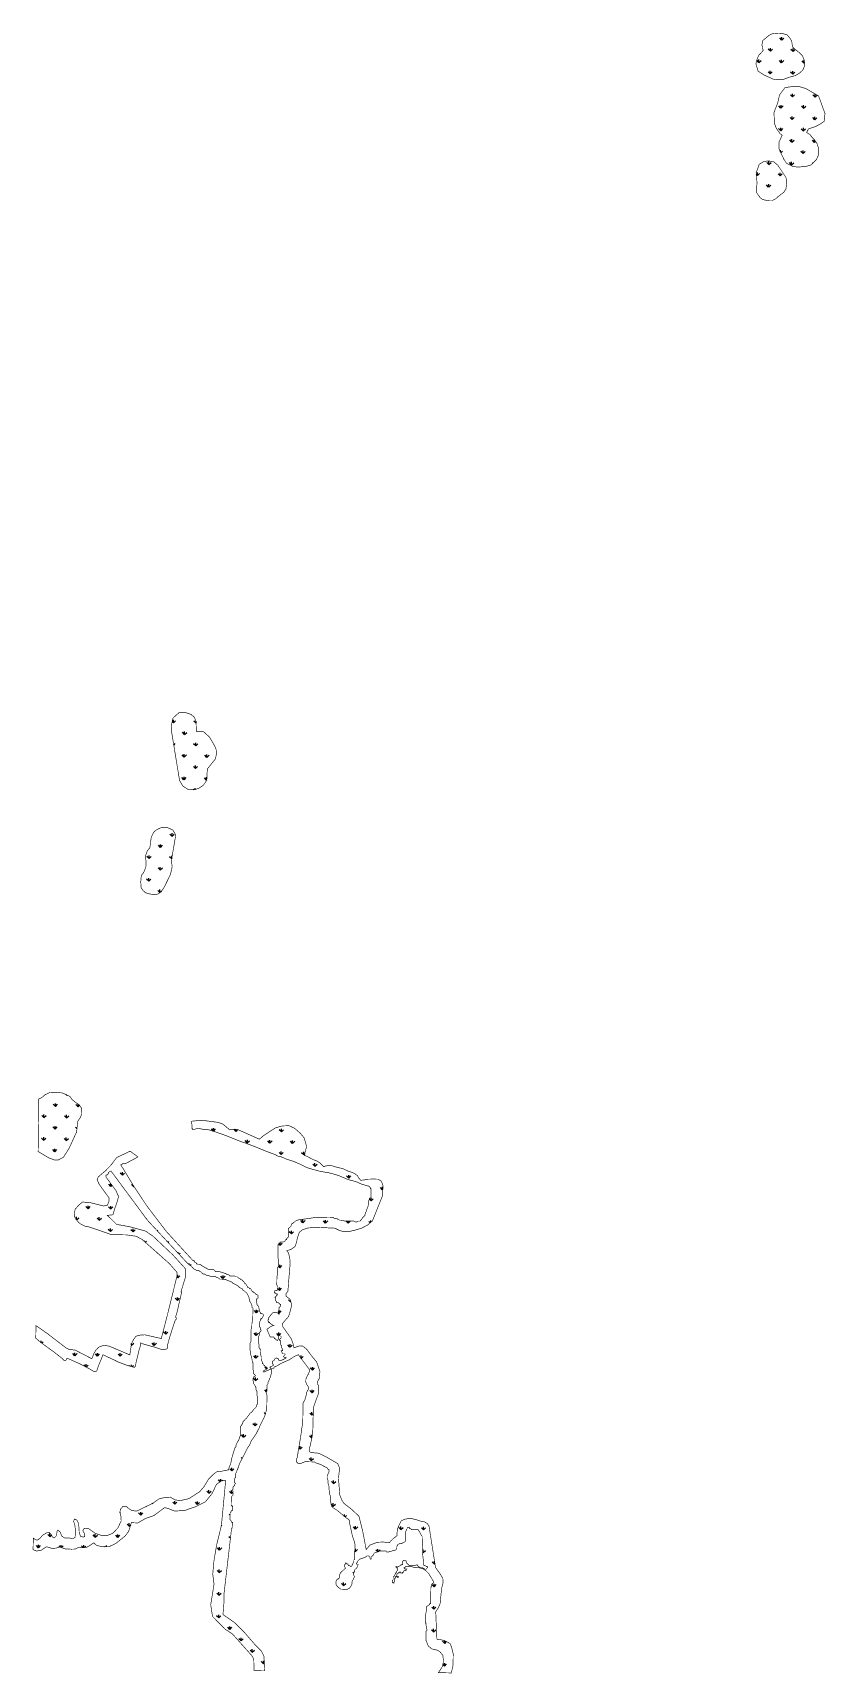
# Model space of a CAD drawing. Header units: metres. Extents: x 266352 to 301042, y 2101789 to 2138568.
# Drawn here: x 276347 to 280098, y 2102143 to 2109906 of the extents above; entities that cross this region are included whole.
import ezdxf

# ---------------------------------------------------------------- set-up
doc = ezdxf.new("R2010")
doc.units = ezdxf.units.M
doc.layers.add('MANGROOVE BUFFER ZONE', color=120, linetype='Continuous')
pattern_1 = [(90, (-12.0039, -32.06213), (-0.08980256, 0.08980256), [0.0238125, -0.15579262]), (45, (-12.0039, -32.06213), (-0.08980256, 0.08980256), [0.0238125, -0.1031875]), (135, (-12.0039, -32.06213), (-0.08980256, -0.08980256), [0.0238125, -0.1031875])]

# ---------------------------------------------------------------- blocks, each defined once
blk = doc.blocks.new('A$Cb723a7a5')
at = {"layer": 'MANGROOVE BUFFER ZONE'}
h = blk.add_hatch(dxfattribs=at)
h.set_pattern_fill('GRASS', color=256, scale=0.005)
h.set_pattern_definition(pattern_1)
h.paths.add_polyline_path([(5.643, 12.901), (5.61, 12.864), (5.598, 12.84), (5.586, 12.796), (5.604, 12.737), (5.657, 12.704), (5.7, 12.686), (5.723, 12.675), (5.755, 12.671), (5.799, 12.671), (5.851, 12.691), (5.901, 12.705), (5.933, 12.725), (5.958, 12.748), (5.974, 12.783), (5.971, 12.825), (5.955, 12.862), (5.929, 12.888), (5.892, 12.916), (5.876, 12.932), (5.871, 12.958), (5.868, 12.978), (5.855, 13), (5.832, 13.027), (5.79, 13.039), (5.763, 13.04), (5.715, 13.035), (5.689, 13.023), (5.639, 12.98), (5.632, 12.945)])
h = blk.add_hatch(dxfattribs=at)
h.set_pattern_fill('GRASS', color=256, scale=0.005)
h.set_pattern_definition(pattern_1)
h.paths.add_polyline_path([(6.087, 12.546), (6.028, 12.579), (5.986, 12.603), (5.937, 12.617), (5.882, 12.618), (5.82, 12.609), (5.777, 12.55), (5.763, 12.485), (5.735, 12.411), (5.739, 12.324), (5.755, 12.285), (5.785, 12.243), (5.802, 12.23), (5.778, 12.177), (5.779, 12.121), (5.8, 12.076), (5.819, 12.038), (5.839, 12.009), (5.889, 11.984), (5.926, 11.98), (5.988, 11.984), (6.036, 11.998), (6.077, 12.042), (6.093, 12.079), (6.094, 12.125), (6.081, 12.165), (6.058, 12.199), (6.041, 12.215), (6.024, 12.237), (5.996, 12.255), (6.01, 12.283), (6.064, 12.302), (6.103, 12.323), (6.136, 12.347), (6.139, 12.408)])
h = blk.add_hatch(dxfattribs=at)
h.set_pattern_fill('GRASS', color=256, scale=0.005)
h.set_pattern_definition(pattern_1)
h.paths.add_polyline_path([(5.631, 11.735), (5.605, 11.773), (5.605, 11.816), (5.607, 11.853), (5.599, 11.93), (5.612, 11.965), (5.623, 11.998), (5.655, 12.018), (5.693, 12.026), (5.736, 12.02), (5.77, 11.993), (5.811, 11.933), (5.837, 11.895), (5.843, 11.854), (5.837, 11.804), (5.82, 11.778), (5.781, 11.747), (5.757, 11.726), (5.731, 11.712), (5.691, 11.711), (5.652, 11.719)])
h = blk.add_hatch(dxfattribs=at)
h.set_pattern_fill('GRASS', color=256, scale=0.005)
h.set_pattern_definition(pattern_1)
h.paths.add_polyline_path([(1.213, 7.444), (1.21, 7.521), (1.196, 7.555), (1.169, 7.577), (1.129, 7.59), (1.093, 7.591), (1.075, 7.59), (1.051, 7.569), (1.026, 7.545), (1.018, 7.508), (1.014, 7.453), (1.085, 7.052), (1.112, 7.007), (1.153, 6.982), (1.203, 6.979), (1.241, 6.993), (1.275, 7.017), (1.301, 7.057), (1.304, 7.145), (1.367, 7.226), (1.375, 7.265), (1.372, 7.302), (1.363, 7.324), (1.341, 7.361), (1.318, 7.399), (1.267, 7.444)])
h = blk.add_hatch(dxfattribs=at)
h.set_pattern_fill('GRASS', color=256, scale=0.005)
h.set_pattern_definition(pattern_1)
h.paths.add_polyline_path([(0.856, 6.515), (0.866, 6.599), (0.885, 6.639), (0.903, 6.655), (0.932, 6.671), (0.952, 6.678), (0.978, 6.678), (0.998, 6.675), (1.036, 6.658), (1.049, 6.639), (1.06, 6.617), (1.028, 6.415), (1.035, 6.366), (1.022, 6.305), (0.974, 6.204), (0.95, 6.168), (0.925, 6.149), (0.895, 6.143), (0.859, 6.149), (0.827, 6.157), (0.805, 6.176), (0.791, 6.196), (0.787, 6.243), (0.791, 6.294), (0.809, 6.317), (0.826, 6.361), (0.828, 6.402), (0.821, 6.445), (0.829, 6.471), (0.838, 6.493)])
h = blk.add_hatch(dxfattribs=at)
h.set_pattern_fill('GRASS', color=256, scale=0.005)
h.set_pattern_definition(pattern_1)
h.paths.add_polyline_path([(0, 4.094), (0.041, 4.071), (0.085, 4.045), (0.13, 4.029), (0.16, 4.029), (0.202, 4.052), (0.246, 4.124), (0.303, 4.253), (0.312, 4.339), (0.333, 4.371), (0.343, 4.4), (0.341, 4.441), (0.323, 4.467), (0.299, 4.483), (0.266, 4.508), (0.247, 4.534), (0.189, 4.561), (0.126, 4.566), (0.085, 4.563), (0.05, 4.546), (0.022, 4.521), (0, 4.511)])
h = blk.add_hatch(dxfattribs=at)
h.set_pattern_fill('GRASS', color=256, scale=0.005)
h.set_pattern_definition(pattern_1)
h.paths.add_polyline_path([(2.553, 0.887), (2.546, 0.887), (2.546, 0.873), (2.54, 0.86), (2.533, 0.847), (2.533, 0.84), (2.526, 0.833), (2.52, 0.833), (2.513, 0.84), (2.506, 0.84), (2.5, 0.847), (2.5, 0.853), (2.493, 0.853), (2.486, 0.86), (2.48, 0.86), (2.48, 0.853), (2.473, 0.847), (2.473, 0.833), (2.48, 0.82), (2.473, 0.813), (2.446, 0.787), (2.44, 0.78), (2.433, 0.76), (2.433, 0.74), (2.426, 0.74), (2.426, 0.733), (2.42, 0.733), (2.413, 0.727), (2.406, 0.713), (2.406, 0.693), (2.413, 0.68), (2.426, 0.667), (2.446, 0.653), (2.5, 0.653), (2.506, 0.66), (2.513, 0.66), (2.526, 0.68), (2.533, 0.693), (2.533, 0.713), (2.54, 0.727), (2.546, 0.733), (2.546, 0.74), (2.553, 0.753), (2.546, 0.767), (2.546, 0.78), (2.553, 0.793), (2.553, 0.807), (2.566, 0.82), (2.573, 0.827), (2.573, 0.833), (2.58, 0.847), (2.58, 0.853), (2.566, 0.853), (2.566, 0.86), (2.573, 0.867), (2.573, 0.873), (2.58, 0.88), (2.586, 0.887), (2.593, 0.893), (2.633, 0.907), (2.653, 0.92), (2.666, 0.92), (2.673, 0.913), (2.673, 0.9), (2.68, 0.893), (2.686, 0.9), (2.686, 0.913), (2.693, 0.92), (2.7, 0.927), (2.7, 0.933), (2.706, 0.94), (2.713, 0.947), (2.72, 0.947), (2.733, 0.953), (2.74, 0.953), (2.746, 0.96), (2.8, 0.96), (2.806, 0.953), (2.82, 0.953), (2.846, 0.96), (2.86, 0.967), (2.873, 0.967), (2.88, 0.973), (2.886, 0.987), (2.886, 1), (2.893, 1.007), (2.893, 1.013), (2.9, 1.013), (2.906, 1.02), (2.92, 1.02), (2.946, 1.033), (2.953, 1.04), (2.953, 1.113), (2.96, 1.127), (2.96, 1.133), (2.966, 1.14), (2.966, 1.147), (2.986, 1.147), (2.986, 1.14), (2.993, 1.14), (3, 1.133), (3.053, 1.133), (3.066, 1.113), (3.073, 1.1), (3.08, 1.087), (3.086, 1.08), (3.086, 1.067), (3.093, 0.927), (3.1, 0.867), (3.1, 0.853), (3.106, 0.847), (3.113, 0.847), (3.126, 0.84), (3.133, 0.84), (3.133, 0.833), (3.126, 0.827), (3.12, 0.82), (3.113, 0.82), (3.1, 0.825), (3.1, 0.827), (3.086, 0.833), (3.073, 0.833), (3.06, 0.84), (3.053, 0.847), (3.053, 0.853), (3.04, 0.853), (3.033, 0.847), (2.986, 0.847), (2.98, 0.853), (2.973, 0.86), (2.966, 0.867), (2.966, 0.873), (2.96, 0.88), (2.96, 0.887), (2.94, 0.887), (2.933, 0.88), (2.933, 0.853), (2.92, 0.853), (2.92, 0.847), (2.913, 0.847), (2.906, 0.84), (2.9, 0.84), (2.893, 0.833), (2.88, 0.84), (2.88, 0.833), (2.886, 0.827), (2.893, 0.827), (2.893, 0.807), (2.886, 0.8), (2.886, 0.793), (2.88, 0.787), (2.873, 0.773), (2.873, 0.767), (2.86, 0.753), (2.86, 0.733), (2.853, 0.727), (2.853, 0.713), (2.86, 0.713), (2.86, 0.707), (2.866, 0.707), (2.866, 0.713), (2.873, 0.72), (2.873, 0.747), (2.88, 0.747), (2.88, 0.76), (2.886, 0.76), (2.893, 0.753), (2.9, 0.753), (2.9, 0.76), (2.893, 0.76), (2.886, 0.767), (2.886, 0.78), (2.893, 0.78), (2.9, 0.787), (2.906, 0.787), (2.906, 0.793), (2.913, 0.793), (2.92, 0.787), (2.933, 0.787), (2.933, 0.793), (2.94, 0.793), (2.946, 0.807), (2.96, 0.807), (2.96, 0.813), (2.966, 0.82), (2.953, 0.82), (2.946, 0.827), (2.946, 0.833), (2.953, 0.833), (2.96, 0.84), (3, 0.84), (3.026, 0.833), (3.053, 0.833), (3.08, 0.827), (3.086, 0.827), (3.1, 0.82), (3.12, 0.807), (3.14, 0.787), (3.166, 0.747), (3.173, 0.733), (3.18, 0.727), (3.18, 0.713), (3.173, 0.707), (3.166, 0.7), (3.166, 0.687), (3.16, 0.68), (3.16, 0.547), (3.153, 0.547), (3.153, 0.54), (3.133, 0.527), (3.126, 0.52), (3.126, 0.487), (3.12, 0.453), (3.12, 0.393), (3.126, 0.393), (3.126, 0.373), (3.134, 0.334), (3.126, 0.327), (3.126, 0.253), (3.13, 0.25), (3.133, 0.241), (3.145, 0.211), (3.174, 0.188), (3.214, 0.179), (3.237, 0.168), (3.262, 0.138), (3.268, 0.091), (3.258, 0.047), (3.228, 0), (3.331, 0), (3.344, 0.061), (3.344, 0.152), (3.33, 0.205), (3.318, 0.233), (3.273, 0.256), (3.238, 0.263), (3.213, 0.266), (3.201, 0.483), (3.22, 0.513), (3.235, 0.547), (3.245, 0.668), (3.256, 0.713), (3.254, 0.749), (3.227, 0.792), (3.195, 0.834), (3.19, 0.865), (3.186, 0.888), (3.139, 1.163), (3.124, 1.183), (3.099, 1.197), (3.07, 1.201), (3.038, 1.211), (3.004, 1.219), (2.971, 1.219), (2.945, 1.214), (2.918, 1.201), (2.905, 1.174), (2.892, 1.144), (2.886, 1.107), (2.886, 1.083), (2.855, 1.058), (2.84, 1.043), (2.826, 1.027), (2.778, 1.031), (2.733, 1.029), (2.673, 1.006), (2.643, 0.97), (2.614, 1.113), (2.582, 1.234), (2.521, 1.289), (2.463, 1.333), (2.447, 1.355), (2.428, 1.4), (2.416, 1.531), (2.42, 1.575), (2.423, 1.596), (2.422, 1.618), (2.409, 1.648), (2.318, 1.7), (2.257, 1.729), (2.204, 1.733), (2.186, 1.738), (2.18, 1.752), (2.191, 1.801), (2.207, 1.882), (2.21, 2.092), (2.228, 2.144), (2.25, 2.206), (2.249, 2.266), (2.241, 2.277), (2.238, 2.293), (2.254, 2.324), (2.258, 2.378), (2.231, 2.453), (2.195, 2.495), (2.152, 2.551), (2.119, 2.578), (2.093, 2.579), (2.066, 2.569), (2.05, 2.563), (2.041, 2.599), (2.026, 2.636), (1.978, 2.703), (1.958, 2.731), (1.955, 2.752), (1.974, 2.776), (2.004, 2.811), (2.017, 2.856), (2.028, 2.903), (2.014, 2.947), (1.982, 2.972), (1.982, 2.992), (1.996, 3.012), (2, 3.076), (2.011, 3.235), (2.007, 3.275), (1.997, 3.314), (1.983, 3.333), (2.015, 3.342), (2.047, 3.365), (2.06, 3.401), (2.065, 3.431), (2.08, 3.479), (2.105, 3.5), (2.15, 3.515), (2.215, 3.521), (2.362, 3.516), (2.399, 3.498), (2.435, 3.489), (2.467, 3.489), (2.518, 3.501), (2.575, 3.519), (2.621, 3.544), (2.66, 3.578), (2.737, 3.778), (2.74, 3.857), (2.728, 3.892), (2.7, 3.909), (2.663, 3.909), (2.622, 3.908), (2.586, 3.901), (2.563, 3.898), (2.546, 3.917), (2.538, 3.932), (2.519, 3.948), (2.493, 3.96), (2.461, 3.97), (2.42, 3.989), (2.361, 4.002), (2.336, 4.01), (2.3, 4.012), (2.275, 4.006), (2.267, 4.002), (2.242, 4.028), (2.215, 4.046), (2.182, 4.058), (2.133, 4.084), (2.114, 4.089), (2.12, 4.124), (2.13, 4.16), (2.11, 4.228), (2.08, 4.264), (2.033, 4.304), (1.989, 4.324), (1.936, 4.322), (1.882, 4.306), (1.84, 4.279), (1.785, 4.241), (1.755, 4.214), (1.583, 4.288), (1.542, 4.291), (1.513, 4.289), (1.48, 4.317), (1.458, 4.333), (1.421, 4.344), (1.294, 4.359), (1.215, 4.35), (1.22, 4.287), (1.24, 4.287), (1.267, 4.294), (1.307, 4.287), (1.34, 4.287), (1.407, 4.267), (1.467, 4.247), (1.487, 4.24), (1.607, 4.194), (1.667, 4.174), (1.74, 4.147), (1.807, 4.12), (1.88, 4.094), (1.907, 4.08), (1.92, 4.08), (1.953, 4.067), (1.967, 4.06), (2.033, 4.04), (2.08, 4.02), (2.133, 3.994), (2.18, 3.98), (2.207, 3.974), (2.233, 3.967), (2.273, 3.96), (2.313, 3.954), (2.34, 3.947), (2.386, 3.934), (2.453, 3.907), (2.473, 3.9), (2.526, 3.887), (2.573, 3.867), (2.62, 3.854), (2.626, 3.854), (2.64, 3.84), (2.64, 3.834), (2.646, 3.834), (2.646, 3.76), (2.64, 3.76), (2.633, 3.754), (2.633, 3.747), (2.626, 3.734), (2.626, 3.707), (2.62, 3.68), (2.613, 3.667), (2.613, 3.654), (2.606, 3.647), (2.6, 3.627), (2.6, 3.62), (2.58, 3.6), (2.573, 3.587), (2.56, 3.574), (2.546, 3.574), (2.533, 3.567), (2.526, 3.567), (2.513, 3.574), (2.44, 3.574), (2.406, 3.58), (2.4, 3.58), (2.386, 3.587), (2.373, 3.594), (2.353, 3.594), (2.353, 3.6), (2.213, 3.6), (2.133, 3.587), (2.08, 3.58), (2.06, 3.574), (2.047, 3.567), (2.04, 3.56), (2.033, 3.554), (2.02, 3.547), (2.013, 3.527), (2.007, 3.52), (2, 3.514), (1.993, 3.507), (1.993, 3.44), (1.987, 3.434), (1.98, 3.427), (1.98, 3.42), (1.973, 3.42), (1.967, 3.407), (1.953, 3.4), (1.933, 3.4), (1.927, 3.394), (1.92, 3.394), (1.92, 3.387), (1.913, 3.38), (1.913, 3.28), (1.92, 3.247), (1.92, 3.207), (1.913, 3.2), (1.913, 3.147), (1.907, 3.127), (1.907, 3.06), (1.913, 3.047), (1.913, 3.02), (1.907, 3.014), (1.893, 3.014), (1.887, 3.007), (1.887, 3), (1.893, 3), (1.893, 2.994), (1.9, 2.994), (1.907, 2.987), (1.913, 2.987), (1.913, 2.98), (1.907, 2.98), (1.907, 2.974), (1.9, 2.967), (1.893, 2.96), (1.9, 2.96), (1.9, 2.934), (1.907, 2.927), (1.907, 2.92), (1.92, 2.92), (1.933, 2.907), (1.94, 2.907), (1.94, 2.9), (1.94, 2.894), (1.933, 2.887), (1.927, 2.88), (1.927, 2.86), (1.927, 2.854), (1.92, 2.847), (1.927, 2.834), (1.927, 2.827), (1.913, 2.84), (1.88, 2.84), (1.873, 2.834), (1.867, 2.827), (1.853, 2.807), (1.847, 2.8), (1.847, 2.787), (1.84, 2.78), (1.84, 2.774), (1.847, 2.767), (1.847, 2.76), (1.853, 2.76), (1.867, 2.747), (1.88, 2.74), (1.887, 2.74), (1.86, 2.727), (1.833, 2.707), (1.86, 2.647), (1.887, 2.647), (1.893, 2.64), (1.893, 2.634), (1.9, 2.634), (1.9, 2.627), (1.907, 2.627), (1.913, 2.62), (1.92, 2.62), (1.927, 2.64), (1.927, 2.66), (1.933, 2.66), (1.94, 2.654), (1.947, 2.654), (1.947, 2.64), (1.94, 2.634), (1.933, 2.627), (1.933, 2.62), (1.94, 2.62), (1.94, 2.607), (1.947, 2.58), (1.953, 2.574), (1.953, 2.56), (1.96, 2.554), (1.96, 2.54), (1.947, 2.54), (1.953, 2.534), (1.953, 2.527), (1.96, 2.52), (1.96, 2.514), (1.98, 2.514), (1.98, 2.507), (1.967, 2.494), (1.973, 2.487), (1.987, 2.487), (1.987, 2.48), (1.947, 2.46), (1.933, 2.46), (1.927, 2.467), (1.927, 2.474), (1.92, 2.474), (1.913, 2.48), (1.907, 2.48), (1.9, 2.474), (1.893, 2.46), (1.88, 2.454), (1.88, 2.434), (1.887, 2.427), (1.887, 2.42), (1.86, 2.407), (1.867, 2.4), (1.867, 2.394), (1.873, 2.394), (1.88, 2.394), (1.893, 2.4), (1.893, 2.407), (1.92, 2.42), (1.953, 2.44), (2.013, 2.467), (2.053, 2.494), (2.085, 2.509), (2.173, 2.394), (2.173, 2.374), (2.167, 2.354), (2.16, 2.347), (2.147, 2.314), (2.147, 2.294), (2.153, 2.274), (2.16, 2.267), (2.167, 2.254), (2.167, 2.234), (2.153, 2.207), (2.153, 2.194), (2.14, 2.147), (2.127, 2.127), (2.127, 1.967), (2.12, 1.927), (2.12, 1.92), (2.107, 1.827), (2.093, 1.74), (2.093, 1.727), (2.087, 1.713), (2.087, 1.693), (2.08, 1.68), (2.08, 1.66), (2.087, 1.653), (2.093, 1.647), (2.12, 1.647), (2.127, 1.653), (2.133, 1.653), (2.147, 1.66), (2.226, 1.66), (2.233, 1.653), (2.273, 1.64), (2.326, 1.613), (2.333, 1.6), (2.34, 1.6), (2.34, 1.58), (2.333, 1.567), (2.326, 1.547), (2.326, 1.533), (2.333, 1.513), (2.333, 1.493), (2.34, 1.473), (2.346, 1.407), (2.353, 1.393), (2.353, 1.347), (2.36, 1.333), (2.36, 1.327), (2.366, 1.307), (2.373, 1.307), (2.373, 1.3), (2.406, 1.28), (2.48, 1.22), (2.5, 1.207), (2.506, 1.2), (2.506, 1.187), (2.513, 1.16), (2.533, 1.073), (2.546, 1.04), (2.553, 1.013)])
h = blk.add_hatch(dxfattribs=at)
h.set_pattern_fill('GRASS', color=256, scale=0.005)
h.set_pattern_definition(pattern_1)
h.paths.add_polyline_path([(0.556, 3.595), (0.6, 3.6), (0.613, 3.647), (0.633, 3.707), (0.64, 3.734), (0.64, 3.754), (0.633, 3.76), (0.633, 3.767), (0.62, 3.794), (0.58, 3.847), (0.54, 3.9), (0.54, 3.914), (0.547, 3.914), (0.56, 3.927), (0.56, 3.934), (0.567, 3.94), (0.58, 3.947), (0.876, 3.558), (1.18, 3.24), (1.193, 3.227), (1.2, 3.22), (1.207, 3.214), (1.227, 3.2), (1.233, 3.194), (1.247, 3.18), (1.253, 3.174), (1.26, 3.174), (1.267, 3.167), (1.287, 3.167), (1.293, 3.16), (1.307, 3.154), (1.313, 3.147), (1.32, 3.14), (1.333, 3.14), (1.34, 3.134), (1.353, 3.127), (1.367, 3.127), (1.38, 3.12), (1.42, 3.12), (1.427, 3.114), (1.433, 3.114), (1.447, 3.107), (1.453, 3.1), (1.5, 3.1), (1.507, 3.094), (1.547, 3.08), (1.56, 3.067), (1.58, 3.06), (1.6, 3.047), (1.613, 3.034), (1.633, 3.027), (1.64, 3.014), (1.653, 3.007), (1.667, 2.994), (1.673, 2.987), (1.68, 2.974), (1.687, 2.96), (1.687, 2.954), (1.693, 2.94), (1.693, 2.927), (1.7, 2.92), (1.707, 2.907), (1.707, 2.9), (1.713, 2.894), (1.713, 2.88), (1.72, 2.874), (1.72, 2.787), (1.713, 2.747), (1.713, 2.734), (1.707, 2.7), (1.707, 2.607), (1.7, 2.594), (1.7, 2.54), (1.707, 2.527), (1.707, 2.5), (1.713, 2.494), (1.72, 2.454), (1.72, 2.447), (1.727, 2.44), (1.727, 2.387), (1.733, 2.367), (1.733, 2.354), (1.74, 2.347), (1.747, 2.34), (1.747, 2.334), (1.74, 2.334), (1.733, 2.327), (1.733, 2.32), (1.727, 2.314), (1.727, 2.3), (1.733, 2.287), (1.733, 2.274), (1.74, 2.267), (1.753, 2.24), (1.753, 2.227), (1.76, 2.214), (1.76, 2.187), (1.767, 2.16), (1.767, 2.114), (1.76, 2.107), (1.76, 2.094), (1.753, 2.087), (1.747, 2.08), (1.74, 2.074), (1.72, 2.047), (1.707, 2.04), (1.7, 2.027), (1.68, 2), (1.673, 1.994), (1.667, 1.987), (1.653, 1.973), (1.653, 1.967), (1.647, 1.953), (1.64, 1.947), (1.64, 1.94), (1.633, 1.933), (1.633, 1.86), (1.627, 1.847), (1.627, 1.84), (1.62, 1.827), (1.6, 1.787), (1.6, 1.773), (1.593, 1.767), (1.58, 1.727), (1.567, 1.68), (1.56, 1.64), (1.547, 1.607), (1.543, 1.588), (1.484, 1.576), (1.447, 1.571), (1.416, 1.545), (1.387, 1.515), (1.352, 1.455), (1.316, 1.412), (1.231, 1.356), (1.167, 1.34), (1.123, 1.344), (1.083, 1.366), (1.042, 1.363), (0.995, 1.351), (0.943, 1.314), (0.864, 1.275), (0.82, 1.252), (0.781, 1.255), (0.755, 1.271), (0.735, 1.288), (0.709, 1.288), (0.689, 1.265), (0.685, 1.239), (0.694, 1.208), (0.696, 1.173), (0.671, 1.117), (0.631, 1.074), (0.582, 1.053), (0.543, 1.054), (0.49, 1.072), (0.44, 1.107), (0.403, 1.109), (0.392, 1.092), (0.407, 1.066), (0.409, 1.045), (0.396, 1.04), (0.375, 1.046), (0.364, 1.077), (0.362, 1.116), (0.355, 1.154), (0.345, 1.174), (0.324, 1.183), (0.319, 1.163), (0.33, 1.128), (0.334, 1.09), (0.332, 1.036), (0.315, 1.028), (0.278, 1.032), (0.248, 1.032), (0.225, 1.047), (0.213, 1.078), (0.195, 1.093), (0.189, 1.086), (0.184, 1.049), (0.167, 1.031), (0.153, 1.037), (0.142, 1.057), (0.125, 1.075), (0.109, 1.072), (0.073, 1.051), (0.058, 1.031), (0.036, 1.012), (0.02, 1.014), (0, 1.027), (0, 0.936), (0.026, 0.925), (0.064, 0.931), (0.106, 0.96), (0.148, 0.948), (0.183, 0.95), (0.212, 0.96), (0.253, 0.945), (0.304, 0.943), (0.332, 0.944), (0.362, 0.958), (0.385, 0.956), (0.424, 0.959), (0.457, 0.979), (0.481, 0.996), (0.504, 0.975), (0.553, 0.965), (0.607, 0.969), (0.656, 0.993), (0.728, 1.052), (0.756, 1.09), (0.777, 1.159), (0.829, 1.158), (0.886, 1.193), (0.955, 1.218), (1.039, 1.282), (1.067, 1.276), (1.118, 1.256), (1.197, 1.261), (1.284, 1.292), (1.362, 1.332), (1.415, 1.399), (1.448, 1.472), (1.488, 1.5), (1.508, 1.505), (1.521, 1.503), (1.492, 1.148), (1.456, 0.992), (1.436, 0.865), (1.428, 0.76), (1.439, 0.68), (1.415, 0.516), (1.43, 0.425), (1.531, 0.324), (1.589, 0.288), (1.746, 0.117), (1.762, 0.09), (1.765, 0), (1.849, 0), (1.843, 0.112), (1.821, 0.155), (1.773, 0.201), (1.679, 0.307), (1.609, 0.375), (1.513, 0.44), (1.52, 0.54), (1.52, 0.613), (1.573, 1.127), (1.58, 1.127), (1.58, 1.173), (1.573, 1.173), (1.567, 1.187), (1.56, 1.193), (1.56, 1.247), (1.567, 1.253), (1.567, 1.26), (1.573, 1.267), (1.58, 1.267), (1.58, 1.3), (1.573, 1.3), (1.573, 1.307), (1.567, 1.307), (1.567, 1.373), (1.573, 1.38), (1.58, 1.387), (1.58, 1.42), (1.573, 1.427), (1.58, 1.433), (1.58, 1.453), (1.587, 1.46), (1.593, 1.467), (1.593, 1.473), (1.6, 1.48), (1.593, 1.487), (1.593, 1.52), (1.6, 1.533), (1.6, 1.56), (1.607, 1.573), (1.613, 1.593), (1.62, 1.607), (1.627, 1.633), (1.633, 1.647), (1.64, 1.66), (1.647, 1.673), (1.653, 1.687), (1.667, 1.713), (1.693, 1.767), (1.707, 1.787), (1.72, 1.82), (1.76, 1.88), (1.773, 1.907), (1.78, 1.92), (1.787, 1.94), (1.8, 1.967), (1.82, 2.007), (1.827, 2.027), (1.833, 2.04), (1.833, 2.054), (1.84, 2.06), (1.84, 2.187), (1.833, 2.207), (1.84, 2.22), (1.84, 2.267), (1.847, 2.274), (1.847, 2.287), (1.86, 2.314), (1.86, 2.32), (1.867, 2.327), (1.867, 2.334), (1.873, 2.36), (1.873, 2.394), (1.813, 2.367), (1.807, 2.374), (1.84, 2.394), (1.84, 2.4), (1.833, 2.407), (1.827, 2.407), (1.82, 2.414), (1.82, 2.42), (1.813, 2.42), (1.807, 2.427), (1.807, 2.434), (1.8, 2.434), (1.8, 2.447), (1.793, 2.46), (1.793, 2.487), (1.787, 2.5), (1.787, 2.54), (1.78, 2.547), (1.78, 2.554), (1.773, 2.56), (1.773, 2.587), (1.767, 2.6), (1.767, 2.647), (1.773, 2.66), (1.773, 2.68), (1.78, 2.687), (1.787, 2.694), (1.787, 2.7), (1.78, 2.707), (1.78, 2.72), (1.773, 2.727), (1.773, 2.76), (1.78, 2.774), (1.78, 2.787), (1.787, 2.787), (1.787, 2.794), (1.793, 2.794), (1.8, 2.807), (1.807, 2.814), (1.807, 2.82), (1.8, 2.827), (1.787, 2.834), (1.78, 2.834), (1.78, 2.84), (1.773, 2.847), (1.773, 2.854), (1.767, 2.874), (1.767, 2.88), (1.76, 2.894), (1.753, 2.9), (1.753, 2.907), (1.747, 2.92), (1.747, 2.947), (1.753, 2.947), (1.76, 2.954), (1.76, 2.974), (1.753, 2.98), (1.747, 2.98), (1.74, 2.987), (1.733, 2.994), (1.72, 3), (1.72, 3.007), (1.713, 3.007), (1.7, 3.027), (1.693, 3.027), (1.687, 3.034), (1.673, 3.04), (1.673, 3.047), (1.667, 3.054), (1.66, 3.067), (1.653, 3.067), (1.647, 3.08), (1.64, 3.087), (1.633, 3.094), (1.62, 3.1), (1.613, 3.107), (1.607, 3.107), (1.6, 3.114), (1.593, 3.12), (1.58, 3.12), (1.573, 3.127), (1.533, 3.127), (1.527, 3.134), (1.513, 3.14), (1.507, 3.14), (1.5, 3.147), (1.493, 3.147), (1.473, 3.154), (1.447, 3.16), (1.42, 3.16), (1.413, 3.167), (1.407, 3.174), (1.373, 3.174), (1.353, 3.18), (1.347, 3.187), (1.34, 3.187), (1.32, 3.2), (1.307, 3.207), (1.3, 3.214), (1.273, 3.214), (1.273, 3.22), (1.267, 3.22), (1.267, 3.227), (1.26, 3.227), (1.253, 3.234), (1.253, 3.24), (1.247, 3.24), (1.247, 3.247), (1.237, 3.247), (1.025, 3.473), (0.867, 3.675), (0.77, 3.817), (0.657, 3.997), (0.667, 4), (0.673, 4.007), (0.693, 4.007), (0.707, 4.014), (0.78, 4.054), (0.792, 4.062), (0.73, 4.106), (0.623, 4.054), (0.579, 3.993), (0.536, 3.948), (0.48, 3.899), (0.471, 3.875), (0.487, 3.842), (0.521, 3.795), (0.566, 3.736), (0.568, 3.709), (0.555, 3.675), (0.525, 3.669), (0.415, 3.695), (0.357, 3.698), (0.326, 3.671), (0.298, 3.638), (0.293, 3.583), (0.318, 3.548), (0.336, 3.528), (0.379, 3.507), (0.409, 3.502), (0.462, 3.485), (0.522, 3.465), (0.59, 3.442), (0.708, 3.442), (0.786, 3.432), (0.834, 3.407), (1.052, 3.219), (1.113, 3.151), (1.113, 3.115), (1.043, 2.815), (0.996, 2.623), (0.865, 2.651), (0.831, 2.649), (0.795, 2.639), (0.775, 2.612), (0.76, 2.578), (0.748, 2.49), (0.582, 2.558), (0.538, 2.563), (0.505, 2.551), (0.481, 2.529), (0.464, 2.5), (0.447, 2.456), (0.313, 2.523), (0.266, 2.527), (0.24, 2.54), (0.086, 2.655), (0, 2.713), (0, 2.614), (0.04, 2.58), (0.153, 2.5), (0.187, 2.474), (0.213, 2.454), (0.227, 2.44), (0.24, 2.44), (0.247, 2.447), (0.247, 2.454), (0.26, 2.454), (0.353, 2.414), (0.42, 2.38), (0.467, 2.354), (0.48, 2.354), (0.487, 2.36), (0.493, 2.38), (0.513, 2.434), (0.527, 2.467), (0.533, 2.487), (0.54, 2.487), (0.567, 2.474), (0.627, 2.447), (0.653, 2.434), (0.727, 2.407), (0.785, 2.392), (0.793, 2.4), (0.8, 2.44), (0.813, 2.494), (0.82, 2.527), (0.833, 2.567), (0.833, 2.587), (0.847, 2.58), (0.92, 2.56), (0.927, 2.56), (0.987, 2.54), (1.013, 2.534), (1.027, 2.534), (1.033, 2.534), (1.033, 2.54), (1.04, 2.54), (1.047, 2.547), (1.047, 2.554), (1.047, 2.56), (1.047, 2.574), (1.06, 2.627), (1.093, 2.734), (1.1, 2.754), (1.1, 2.76), (1.107, 2.767), (1.107, 2.774), (1.113, 2.78), (1.113, 2.787), (1.107, 2.794), (1.12, 2.84), (1.14, 2.934), (1.153, 2.994), (1.147, 2.994), (1.18, 3.107), (1.18, 3.167), (1.18, 3.18), (1.173, 3.187), (1.08, 3.287), (0.92, 3.434), (0.86, 3.474), (0.733, 3.507), (0.63, 3.524)])
at = {"layer": 'MANGROOVE BUFFER ZONE', "const_width": 0.005, "flags": 128}
for points in [[(5.643, 12.901), (5.61, 12.864), (5.598, 12.84), (5.586, 12.796), (5.604, 12.737), (5.657, 12.704), (5.7, 12.686), (5.723, 12.675), (5.755, 12.671), (5.799, 12.671), (5.851, 12.691), (5.901, 12.705), (5.933, 12.725), (5.958, 12.748), (5.974, 12.783), (5.971, 12.825), (5.955, 12.862), (5.929, 12.888), (5.892, 12.916), (5.876, 12.932), (5.871, 12.958), (5.868, 12.978), (5.855, 13), (5.832, 13.027), (5.79, 13.039), (5.763, 13.04), (5.715, 13.035), (5.689, 13.023), (5.639, 12.98), (5.632, 12.945)], [(6.087, 12.546), (6.028, 12.579), (5.986, 12.603), (5.937, 12.617), (5.882, 12.618), (5.82, 12.609), (5.777, 12.55), (5.763, 12.485), (5.735, 12.411), (5.739, 12.324), (5.755, 12.285), (5.785, 12.243), (5.802, 12.23), (5.778, 12.177), (5.779, 12.121), (5.8, 12.076), (5.819, 12.038), (5.839, 12.009), (5.889, 11.984), (5.926, 11.98), (5.988, 11.984), (6.036, 11.998), (6.077, 12.042), (6.093, 12.079), (6.094, 12.125), (6.081, 12.165), (6.058, 12.199), (6.041, 12.215), (6.024, 12.237), (5.996, 12.255), (5.996, 12.255), (6.01, 12.283), (6.064, 12.302), (6.103, 12.323), (6.136, 12.347), (6.139, 12.408)], [(5.631, 11.735), (5.605, 11.773), (5.605, 11.816), (5.607, 11.853), (5.599, 11.93), (5.612, 11.965), (5.623, 11.998), (5.655, 12.018), (5.693, 12.026), (5.736, 12.02), (5.77, 11.993), (5.811, 11.933), (5.837, 11.895), (5.843, 11.854), (5.837, 11.804), (5.82, 11.778), (5.781, 11.747), (5.757, 11.726), (5.731, 11.712), (5.691, 11.711), (5.652, 11.719)], [(1.051, 7.569), (1.075, 7.59), (1.093, 7.591), (1.129, 7.59), (1.169, 7.577), (1.196, 7.555), (1.21, 7.521), (1.213, 7.444), (1.267, 7.444), (1.318, 7.399), (1.341, 7.361), (1.363, 7.324), (1.372, 7.302), (1.375, 7.265), (1.367, 7.226), (1.304, 7.145), (1.301, 7.057), (1.275, 7.017), (1.241, 6.993), (1.203, 6.979), (1.153, 6.982), (1.112, 7.007), (1.085, 7.052), (1.014, 7.453), (1.018, 7.508), (1.026, 7.545)], [(0.856, 6.515), (0.866, 6.599), (0.885, 6.639), (0.903, 6.655), (0.932, 6.671), (0.952, 6.678), (0.978, 6.678), (0.998, 6.675), (1.036, 6.658), (1.049, 6.639), (1.06, 6.617), (1.028, 6.415), (1.035, 6.366), (1.022, 6.305), (0.974, 6.204), (0.95, 6.168), (0.925, 6.149), (0.895, 6.143), (0.859, 6.149), (0.827, 6.157), (0.805, 6.176), (0.791, 6.196), (0.787, 6.243), (0.791, 6.294), (0.809, 6.317), (0.826, 6.361), (0.828, 6.402), (0.821, 6.445), (0.829, 6.471), (0.838, 6.493)], [(0.333, 4.371), (0.343, 4.4), (0.341, 4.441), (0.323, 4.467), (0.299, 4.483), (0.266, 4.508), (0.247, 4.534), (0.189, 4.561), (0.126, 4.566), (0.085, 4.563), (0.05, 4.546), (0.022, 4.521), (0, 4.511), (0, 4.094), (0.041, 4.071), (0.085, 4.045), (0.13, 4.029), (0.16, 4.029), (0.202, 4.052), (0.246, 4.124), (0.303, 4.253), (0.312, 4.339)], [(2.621, 3.544), (2.66, 3.578), (2.737, 3.778), (2.74, 3.857), (2.728, 3.892), (2.7, 3.909), (2.663, 3.909), (2.622, 3.908), (2.586, 3.901), (2.563, 3.898), (2.546, 3.917), (2.538, 3.932), (2.519, 3.948), (2.493, 3.96), (2.461, 3.97), (2.42, 3.989), (2.361, 4.002), (2.336, 4.01), (2.3, 4.012), (2.275, 4.006), (2.267, 4.002), (2.242, 4.028), (2.215, 4.046), (2.182, 4.058), (2.133, 4.084), (2.114, 4.089), (2.12, 4.124), (2.13, 4.16), (2.11, 4.228), (2.08, 4.264), (2.033, 4.304), (1.989, 4.324), (1.936, 4.322), (1.882, 4.306), (1.84, 4.279), (1.785, 4.241), (1.755, 4.214), (1.583, 4.288), (1.542, 4.291), (1.513, 4.289), (1.48, 4.317), (1.458, 4.333), (1.421, 4.344), (1.294, 4.359), (1.215, 4.35), (1.22, 4.287), (1.24, 4.287), (1.267, 4.294), (1.307, 4.287), (1.34, 4.287), (1.407, 4.267), (1.467, 4.247), (1.487, 4.24), (1.607, 4.194), (1.667, 4.174), (1.74, 4.147), (1.807, 4.12), (1.88, 4.094), (1.907, 4.08), (1.92, 4.08), (1.953, 4.067), (1.967, 4.06), (2.033, 4.04), (2.08, 4.02), (2.133, 3.994), (2.18, 3.98), (2.207, 3.974), (2.233, 3.967), (2.273, 3.96), (2.313, 3.954), (2.34, 3.947), (2.386, 3.934), (2.453, 3.907), (2.473, 3.9), (2.526, 3.887), (2.573, 3.867), (2.62, 3.854), (2.626, 3.854), (2.64, 3.84), (2.64, 3.834), (2.646, 3.834), (2.646, 3.76), (2.64, 3.76), (2.633, 3.754), (2.633, 3.747), (2.626, 3.734), (2.626, 3.707), (2.62, 3.68), (2.613, 3.667), (2.613, 3.654), (2.606, 3.647), (2.6, 3.627), (2.6, 3.62), (2.58, 3.6), (2.573, 3.587), (2.56, 3.574), (2.546, 3.574), (2.533, 3.567), (2.526, 3.567), (2.513, 3.574), (2.44, 3.574), (2.406, 3.58), (2.4, 3.58), (2.386, 3.587), (2.373, 3.594), (2.353, 3.594), (2.353, 3.6), (2.213, 3.6), (2.133, 3.587), (2.08, 3.58), (2.06, 3.574), (2.047, 3.567), (2.04, 3.56), (2.033, 3.554), (2.02, 3.547), (2.013, 3.527), (2.007, 3.52), (2, 3.514), (1.993, 3.507), (1.993, 3.44), (1.987, 3.434), (1.98, 3.427), (1.98, 3.42), (1.973, 3.42), (1.967, 3.407), (1.953, 3.4), (1.933, 3.4), (1.927, 3.394), (1.92, 3.394), (1.92, 3.387), (1.913, 3.38), (1.913, 3.28), (1.92, 3.247), (1.92, 3.207), (1.913, 3.2), (1.913, 3.147), (1.907, 3.127), (1.907, 3.06), (1.913, 3.047), (1.913, 3.02), (1.907, 3.014), (1.893, 3.014), (1.887, 3.007), (1.887, 3), (1.893, 3), (1.893, 2.994), (1.9, 2.994), (1.907, 2.987), (1.913, 2.987), (1.913, 2.98), (1.907, 2.98), (1.907, 2.974), (1.9, 2.967), (1.893, 2.96), (1.9, 2.96), (1.9, 2.934), (1.907, 2.927), (1.907, 2.92), (1.92, 2.92), (1.933, 2.907), (1.94, 2.907), (1.94, 2.9), (1.94, 2.894), (1.933, 2.887), (1.927, 2.88), (1.927, 2.86), (1.927, 2.854), (1.92, 2.847), (1.927, 2.834), (1.927, 2.827), (1.913, 2.84), (1.88, 2.84), (1.873, 2.834), (1.867, 2.827), (1.853, 2.807), (1.847, 2.8), (1.847, 2.787), (1.84, 2.78), (1.84, 2.774), (1.847, 2.767), (1.847, 2.76), (1.853, 2.76), (1.867, 2.747), (1.88, 2.74), (1.887, 2.74), (1.86, 2.727), (1.833, 2.707), (1.86, 2.647), (1.887, 2.647), (1.893, 2.64), (1.893, 2.634), (1.9, 2.634), (1.9, 2.627), (1.907, 2.627), (1.913, 2.62), (1.92, 2.62), (1.927, 2.64), (1.927, 2.66), (1.933, 2.66), (1.94, 2.654), (1.947, 2.654), (1.947, 2.64), (1.94, 2.634), (1.933, 2.627), (1.933, 2.62), (1.94, 2.62), (1.94, 2.607), (1.947, 2.58), (1.953, 2.574), (1.953, 2.56), (1.96, 2.554), (1.96, 2.54), (1.947, 2.54), (1.953, 2.534), (1.953, 2.527), (1.96, 2.52), (1.96, 2.514), (1.98, 2.514), (1.98, 2.507), (1.967, 2.494), (1.973, 2.487), (1.987, 2.487), (1.987, 2.48), (1.947, 2.46), (1.933, 2.46), (1.927, 2.467), (1.927, 2.474), (1.92, 2.474), (1.913, 2.48), (1.907, 2.48), (1.9, 2.474), (1.893, 2.46), (1.88, 2.454), (1.88, 2.434), (1.887, 2.427), (1.887, 2.42), (1.86, 2.407), (1.867, 2.4), (1.867, 2.394), (1.873, 2.394), (1.88, 2.394), (1.893, 2.4), (1.893, 2.407), (1.92, 2.42), (1.953, 2.44), (2.013, 2.467), (2.053, 2.494), (2.085, 2.509), (2.173, 2.394), (2.173, 2.374), (2.167, 2.354), (2.16, 2.347), (2.147, 2.314), (2.147, 2.294), (2.153, 2.274), (2.16, 2.267), (2.167, 2.254), (2.167, 2.234), (2.153, 2.207), (2.153, 2.194), (2.14, 2.147), (2.127, 2.127), (2.127, 1.967), (2.12, 1.927), (2.12, 1.92), (2.107, 1.827), (2.093, 1.74), (2.093, 1.727), (2.087, 1.713), (2.087, 1.693), (2.08, 1.68), (2.08, 1.66), (2.087, 1.653), (2.093, 1.647), (2.12, 1.647), (2.127, 1.653), (2.133, 1.653), (2.147, 1.66), (2.226, 1.66), (2.233, 1.653), (2.273, 1.64), (2.326, 1.613), (2.333, 1.6), (2.34, 1.6), (2.34, 1.58), (2.333, 1.567), (2.326, 1.547), (2.326, 1.533), (2.333, 1.513), (2.333, 1.493), (2.34, 1.473), (2.346, 1.407), (2.353, 1.393), (2.353, 1.347), (2.36, 1.333), (2.36, 1.327), (2.366, 1.307), (2.373, 1.307), (2.373, 1.3), (2.406, 1.28), (2.48, 1.22), (2.5, 1.207), (2.506, 1.2), (2.506, 1.187), (2.513, 1.16), (2.533, 1.073), (2.546, 1.04), (2.553, 1.013), (2.553, 0.887), (2.546, 0.887), (2.546, 0.873), (2.54, 0.86), (2.533, 0.847), (2.533, 0.84), (2.526, 0.833), (2.52, 0.833), (2.513, 0.84), (2.506, 0.84), (2.5, 0.847), (2.5, 0.853), (2.493, 0.853), (2.486, 0.86), (2.48, 0.86), (2.48, 0.853), (2.473, 0.847), (2.473, 0.833), (2.48, 0.82), (2.473, 0.813), (2.446, 0.787), (2.44, 0.78), (2.433, 0.76), (2.433, 0.74), (2.426, 0.74), (2.426, 0.733), (2.42, 0.733), (2.413, 0.727), (2.406, 0.713), (2.406, 0.693), (2.413, 0.68), (2.426, 0.667), (2.446, 0.653), (2.5, 0.653), (2.506, 0.66), (2.513, 0.66), (2.526, 0.68), (2.533, 0.693), (2.533, 0.713), (2.54, 0.727), (2.546, 0.733), (2.546, 0.74), (2.553, 0.753), (2.546, 0.767), (2.546, 0.78), (2.553, 0.793), (2.553, 0.807), (2.566, 0.82), (2.573, 0.827), (2.573, 0.833), (2.58, 0.847), (2.58, 0.853), (2.566, 0.853), (2.566, 0.86), (2.573, 0.867), (2.573, 0.873), (2.58, 0.88), (2.586, 0.887), (2.593, 0.893), (2.633, 0.907), (2.653, 0.92), (2.666, 0.92), (2.673, 0.913), (2.673, 0.9), (2.68, 0.893), (2.686, 0.9), (2.686, 0.913), (2.693, 0.92), (2.7, 0.927), (2.7, 0.933), (2.706, 0.94), (2.713, 0.947), (2.72, 0.947), (2.733, 0.953), (2.74, 0.953), (2.746, 0.96), (2.8, 0.96), (2.806, 0.953), (2.82, 0.953), (2.846, 0.96), (2.86, 0.967), (2.873, 0.967), (2.88, 0.973), (2.886, 0.987), (2.886, 1), (2.893, 1.007), (2.893, 1.013), (2.9, 1.013), (2.906, 1.02), (2.92, 1.02), (2.946, 1.033), (2.953, 1.04), (2.953, 1.113), (2.96, 1.127), (2.96, 1.133), (2.966, 1.14), (2.966, 1.147), (2.986, 1.147), (2.986, 1.14), (2.993, 1.14), (3, 1.133), (3.053, 1.133), (3.066, 1.113), (3.073, 1.1), (3.08, 1.087), (3.086, 1.08), (3.086, 1.067), (3.093, 0.927), (3.1, 0.867), (3.1, 0.853), (3.106, 0.847), (3.113, 0.847), (3.126, 0.84), (3.133, 0.84), (3.133, 0.833), (3.126, 0.827), (3.12, 0.82), (3.113, 0.82), (3.1, 0.825), (3.1, 0.827), (3.086, 0.833), (3.073, 0.833), (3.06, 0.84), (3.053, 0.847), (3.053, 0.853), (3.04, 0.853), (3.033, 0.847), (2.986, 0.847), (2.98, 0.853), (2.973, 0.86), (2.966, 0.867), (2.966, 0.873), (2.96, 0.88), (2.96, 0.887), (2.94, 0.887), (2.933, 0.88), (2.933, 0.853), (2.92, 0.853), (2.92, 0.847), (2.913, 0.847), (2.906, 0.84), (2.9, 0.84), (2.893, 0.833), (2.88, 0.84), (2.88, 0.833), (2.886, 0.827), (2.893, 0.827), (2.893, 0.807), (2.886, 0.8), (2.886, 0.793), (2.88, 0.787), (2.873, 0.773), (2.873, 0.767), (2.86, 0.753), (2.86, 0.733), (2.853, 0.727), (2.853, 0.713), (2.86, 0.713), (2.86, 0.707), (2.866, 0.707), (2.866, 0.713), (2.873, 0.72), (2.873, 0.747), (2.88, 0.747), (2.88, 0.76), (2.886, 0.76), (2.893, 0.753), (2.9, 0.753), (2.9, 0.76), (2.893, 0.76), (2.886, 0.767), (2.886, 0.78), (2.893, 0.78), (2.9, 0.787), (2.906, 0.787), (2.906, 0.793), (2.913, 0.793), (2.92, 0.787), (2.933, 0.787), (2.933, 0.793), (2.94, 0.793), (2.946, 0.807), (2.96, 0.807), (2.96, 0.813), (2.966, 0.82), (2.953, 0.82), (2.946, 0.827), (2.946, 0.833), (2.953, 0.833), (2.96, 0.84), (3, 0.84), (3.026, 0.833), (3.053, 0.833), (3.08, 0.827), (3.086, 0.827), (3.1, 0.82), (3.12, 0.807), (3.14, 0.787), (3.166, 0.747), (3.173, 0.733), (3.18, 0.727), (3.18, 0.713), (3.173, 0.707), (3.166, 0.7), (3.166, 0.687), (3.16, 0.68), (3.16, 0.547), (3.153, 0.547), (3.153, 0.54), (3.133, 0.527), (3.126, 0.52), (3.126, 0.487), (3.12, 0.453), (3.12, 0.393), (3.126, 0.393), (3.126, 0.373), (3.134, 0.334), (3.126, 0.327), (3.126, 0.253), (3.13, 0.25), (3.133, 0.241), (3.145, 0.211), (3.174, 0.188), (3.214, 0.179), (3.237, 0.168), (3.262, 0.138), (3.268, 0.091), (3.258, 0.047), (3.228, 0), (3.331, 0), (3.344, 0.061), (3.344, 0.152), (3.33, 0.205), (3.318, 0.233), (3.273, 0.256), (3.238, 0.263), (3.213, 0.266), (3.201, 0.483), (3.22, 0.513), (3.235, 0.547), (3.245, 0.668), (3.256, 0.713), (3.254, 0.749), (3.227, 0.792), (3.195, 0.834), (3.19, 0.865), (3.186, 0.888), (3.139, 1.163), (3.124, 1.183), (3.099, 1.197), (3.07, 1.201), (3.038, 1.211), (3.004, 1.219), (2.971, 1.219), (2.945, 1.214), (2.918, 1.201), (2.905, 1.174), (2.892, 1.144), (2.886, 1.107), (2.886, 1.083), (2.855, 1.058), (2.84, 1.043), (2.826, 1.027), (2.778, 1.031), (2.733, 1.029), (2.673, 1.006), (2.643, 0.97), (2.614, 1.113), (2.582, 1.234), (2.521, 1.289), (2.463, 1.333), (2.447, 1.355), (2.428, 1.4), (2.416, 1.531), (2.42, 1.575), (2.423, 1.596), (2.422, 1.618), (2.409, 1.648), (2.318, 1.7), (2.257, 1.729), (2.204, 1.733), (2.186, 1.738), (2.18, 1.752), (2.191, 1.801), (2.207, 1.882), (2.21, 2.092), (2.228, 2.144), (2.25, 2.206), (2.249, 2.266), (2.241, 2.277), (2.238, 2.293), (2.254, 2.324), (2.258, 2.378), (2.231, 2.453), (2.195, 2.495), (2.152, 2.551), (2.119, 2.578), (2.093, 2.579), (2.066, 2.569), (2.05, 2.563), (2.041, 2.599), (2.026, 2.636), (1.978, 2.703), (1.958, 2.731), (1.955, 2.752), (1.974, 2.776), (2.004, 2.811), (2.017, 2.856), (2.028, 2.903), (2.014, 2.947), (1.982, 2.972), (1.982, 2.992), (1.996, 3.012), (2, 3.076), (2.011, 3.235), (2.007, 3.275), (1.997, 3.314), (1.983, 3.333), (2.015, 3.342), (2.047, 3.365), (2.06, 3.401), (2.065, 3.431), (2.08, 3.479), (2.105, 3.5), (2.15, 3.515), (2.215, 3.521), (2.362, 3.516), (2.399, 3.498), (2.435, 3.489), (2.467, 3.489), (2.518, 3.501), (2.575, 3.519)], [(0.556, 3.595), (0.6, 3.6), (0.613, 3.647), (0.633, 3.707), (0.64, 3.734), (0.64, 3.754), (0.633, 3.76), (0.633, 3.767), (0.62, 3.794), (0.58, 3.847), (0.54, 3.9), (0.54, 3.914), (0.547, 3.914), (0.56, 3.927), (0.56, 3.934), (0.567, 3.94), (0.58, 3.947), (0.876, 3.558), (1.18, 3.24), (1.193, 3.227), (1.2, 3.22), (1.207, 3.214), (1.227, 3.2), (1.233, 3.194), (1.247, 3.18), (1.253, 3.174), (1.26, 3.174), (1.267, 3.167), (1.287, 3.167), (1.293, 3.16), (1.307, 3.154), (1.313, 3.147), (1.32, 3.14), (1.333, 3.14), (1.34, 3.134), (1.353, 3.127), (1.367, 3.127), (1.38, 3.12), (1.42, 3.12), (1.427, 3.114), (1.433, 3.114), (1.447, 3.107), (1.453, 3.1), (1.5, 3.1), (1.507, 3.094), (1.547, 3.08), (1.56, 3.067), (1.58, 3.06), (1.6, 3.047), (1.613, 3.034), (1.633, 3.027), (1.64, 3.014), (1.653, 3.007), (1.667, 2.994), (1.673, 2.987), (1.68, 2.974), (1.687, 2.96), (1.687, 2.954), (1.693, 2.94), (1.693, 2.927), (1.7, 2.92), (1.707, 2.907), (1.707, 2.9), (1.713, 2.894), (1.713, 2.88), (1.72, 2.874), (1.72, 2.787), (1.713, 2.747), (1.713, 2.734), (1.707, 2.7), (1.707, 2.607), (1.7, 2.594), (1.7, 2.54), (1.707, 2.527), (1.707, 2.5), (1.713, 2.494), (1.72, 2.454), (1.72, 2.447), (1.727, 2.44), (1.727, 2.387), (1.733, 2.367), (1.733, 2.354), (1.74, 2.347), (1.747, 2.34), (1.747, 2.334), (1.74, 2.334), (1.733, 2.327), (1.733, 2.32), (1.727, 2.314), (1.727, 2.3), (1.733, 2.287), (1.733, 2.274), (1.74, 2.267), (1.753, 2.24), (1.753, 2.227), (1.76, 2.214), (1.76, 2.187), (1.767, 2.16), (1.767, 2.114), (1.76, 2.107), (1.76, 2.094), (1.753, 2.087), (1.747, 2.08), (1.74, 2.074), (1.72, 2.047), (1.707, 2.04), (1.7, 2.027), (1.68, 2), (1.673, 1.994), (1.667, 1.987), (1.653, 1.973), (1.653, 1.967), (1.647, 1.953), (1.64, 1.947), (1.64, 1.94), (1.633, 1.933), (1.633, 1.86), (1.627, 1.847), (1.627, 1.84), (1.62, 1.827), (1.6, 1.787), (1.6, 1.773), (1.593, 1.767), (1.58, 1.727), (1.567, 1.68), (1.56, 1.64), (1.547, 1.607), (1.543, 1.588), (1.484, 1.576), (1.447, 1.571), (1.416, 1.545), (1.387, 1.515), (1.352, 1.455), (1.316, 1.412), (1.231, 1.356), (1.167, 1.34), (1.123, 1.344), (1.083, 1.366), (1.042, 1.363), (0.995, 1.351), (0.943, 1.314), (0.864, 1.275), (0.82, 1.252), (0.781, 1.255), (0.755, 1.271), (0.735, 1.288), (0.709, 1.288), (0.689, 1.265), (0.685, 1.239), (0.694, 1.208), (0.696, 1.173), (0.671, 1.117), (0.631, 1.074), (0.582, 1.053), (0.543, 1.054), (0.49, 1.072), (0.44, 1.107), (0.403, 1.109), (0.392, 1.092), (0.407, 1.066), (0.409, 1.045), (0.396, 1.04), (0.375, 1.046), (0.364, 1.077), (0.362, 1.116), (0.355, 1.154), (0.345, 1.174), (0.324, 1.183), (0.319, 1.163), (0.33, 1.128), (0.334, 1.09), (0.332, 1.036), (0.315, 1.028), (0.278, 1.032), (0.248, 1.032), (0.225, 1.047), (0.213, 1.078), (0.195, 1.093), (0.189, 1.086), (0.184, 1.049), (0.167, 1.031), (0.153, 1.037), (0.142, 1.057), (0.125, 1.075), (0.109, 1.072), (0.073, 1.051), (0.058, 1.031), (0.036, 1.012), (0.02, 1.014), (0, 1.027), (0, 0.936), (0.026, 0.925), (0.064, 0.931), (0.106, 0.96), (0.148, 0.948), (0.183, 0.95), (0.212, 0.96), (0.253, 0.945), (0.304, 0.943), (0.332, 0.944), (0.362, 0.958), (0.385, 0.956), (0.424, 0.959), (0.457, 0.979), (0.481, 0.996), (0.504, 0.975), (0.553, 0.965), (0.607, 0.969), (0.656, 0.993), (0.728, 1.052), (0.756, 1.09), (0.777, 1.159), (0.829, 1.158), (0.886, 1.193), (0.955, 1.218), (1.039, 1.282), (1.067, 1.276), (1.118, 1.256), (1.197, 1.261), (1.284, 1.292), (1.362, 1.332), (1.415, 1.399), (1.448, 1.472), (1.488, 1.5), (1.508, 1.505), (1.521, 1.503), (1.492, 1.148), (1.456, 0.992), (1.436, 0.865), (1.428, 0.76), (1.439, 0.68), (1.415, 0.516), (1.43, 0.425), (1.531, 0.324), (1.589, 0.288), (1.746, 0.117), (1.762, 0.09), (1.765, 0), (1.849, 0), (1.843, 0.112), (1.821, 0.155), (1.773, 0.201), (1.679, 0.307), (1.609, 0.375), (1.513, 0.44), (1.52, 0.54), (1.52, 0.613), (1.573, 1.127), (1.58, 1.127), (1.58, 1.173), (1.573, 1.173), (1.567, 1.187), (1.56, 1.193), (1.56, 1.247), (1.567, 1.253), (1.567, 1.26), (1.573, 1.267), (1.58, 1.267), (1.58, 1.3), (1.573, 1.3), (1.573, 1.307), (1.567, 1.307), (1.567, 1.373), (1.573, 1.38), (1.58, 1.387), (1.58, 1.42), (1.573, 1.427), (1.58, 1.433), (1.58, 1.453), (1.587, 1.46), (1.593, 1.467), (1.593, 1.473), (1.6, 1.48), (1.593, 1.487), (1.593, 1.52), (1.6, 1.533), (1.6, 1.56), (1.607, 1.573), (1.613, 1.593), (1.62, 1.607), (1.627, 1.633), (1.633, 1.647), (1.64, 1.66), (1.647, 1.673), (1.653, 1.687), (1.667, 1.713), (1.693, 1.767), (1.707, 1.787), (1.72, 1.82), (1.76, 1.88), (1.773, 1.907), (1.78, 1.92), (1.787, 1.94), (1.8, 1.967), (1.82, 2.007), (1.827, 2.027), (1.833, 2.04), (1.833, 2.054), (1.84, 2.06), (1.84, 2.187), (1.833, 2.207), (1.84, 2.22), (1.84, 2.267), (1.847, 2.274), (1.847, 2.287), (1.86, 2.314), (1.86, 2.32), (1.867, 2.327), (1.867, 2.334), (1.873, 2.36), (1.873, 2.394), (1.813, 2.367), (1.807, 2.374), (1.84, 2.394), (1.84, 2.4), (1.833, 2.407), (1.827, 2.407), (1.82, 2.414), (1.82, 2.42), (1.813, 2.42), (1.807, 2.427), (1.807, 2.434), (1.8, 2.434), (1.8, 2.447), (1.793, 2.46), (1.793, 2.487), (1.787, 2.5), (1.787, 2.54), (1.78, 2.547), (1.78, 2.554), (1.773, 2.56), (1.773, 2.587), (1.767, 2.6), (1.767, 2.647), (1.773, 2.66), (1.773, 2.68), (1.78, 2.687), (1.787, 2.694), (1.787, 2.7), (1.78, 2.707), (1.78, 2.72), (1.773, 2.727), (1.773, 2.76), (1.78, 2.774), (1.78, 2.787), (1.787, 2.787), (1.787, 2.794), (1.793, 2.794), (1.8, 2.807), (1.807, 2.814), (1.807, 2.82), (1.8, 2.827), (1.787, 2.834), (1.78, 2.834), (1.78, 2.84), (1.773, 2.847), (1.773, 2.854), (1.767, 2.874), (1.767, 2.88), (1.76, 2.894), (1.753, 2.9), (1.753, 2.907), (1.747, 2.92), (1.747, 2.947), (1.753, 2.947), (1.76, 2.954), (1.76, 2.974), (1.753, 2.98), (1.747, 2.98), (1.74, 2.987), (1.733, 2.994), (1.72, 3), (1.72, 3.007), (1.713, 3.007), (1.7, 3.027), (1.693, 3.027), (1.687, 3.034), (1.673, 3.04), (1.673, 3.047), (1.667, 3.054), (1.66, 3.067), (1.653, 3.067), (1.647, 3.08), (1.64, 3.087), (1.633, 3.094), (1.62, 3.1), (1.613, 3.107), (1.607, 3.107), (1.6, 3.114), (1.593, 3.12), (1.58, 3.12), (1.573, 3.127), (1.533, 3.127), (1.527, 3.134), (1.513, 3.14), (1.507, 3.14), (1.5, 3.147), (1.493, 3.147), (1.473, 3.154), (1.447, 3.16), (1.42, 3.16), (1.413, 3.167), (1.407, 3.174), (1.373, 3.174), (1.353, 3.18), (1.347, 3.187), (1.34, 3.187), (1.32, 3.2), (1.307, 3.207), (1.3, 3.214), (1.273, 3.214), (1.273, 3.22), (1.267, 3.22), (1.267, 3.227), (1.26, 3.227), (1.253, 3.234), (1.253, 3.24), (1.247, 3.24), (1.247, 3.247), (1.237, 3.247), (1.025, 3.473), (0.867, 3.675), (0.77, 3.817), (0.657, 3.997), (0.667, 4), (0.673, 4.007), (0.693, 4.007), (0.707, 4.014), (0.78, 4.054), (0.792, 4.062), (0.73, 4.106), (0.623, 4.054), (0.579, 3.993), (0.536, 3.948), (0.48, 3.899), (0.471, 3.875), (0.487, 3.842), (0.521, 3.795), (0.566, 3.736), (0.568, 3.709), (0.555, 3.675), (0.525, 3.669), (0.415, 3.695), (0.357, 3.698), (0.326, 3.671), (0.298, 3.638), (0.293, 3.583), (0.318, 3.548), (0.336, 3.528), (0.379, 3.507), (0.409, 3.502), (0.462, 3.485), (0.522, 3.465), (0.59, 3.442), (0.708, 3.442), (0.786, 3.432), (0.834, 3.407), (1.052, 3.219), (1.113, 3.151), (1.113, 3.115), (1.043, 2.815), (0.996, 2.623), (0.865, 2.651), (0.831, 2.649), (0.795, 2.639), (0.775, 2.612), (0.76, 2.578), (0.748, 2.49), (0.582, 2.558), (0.538, 2.563), (0.505, 2.551), (0.481, 2.529), (0.464, 2.5), (0.447, 2.456), (0.313, 2.523), (0.266, 2.527), (0.24, 2.54), (0.086, 2.655), (0, 2.713), (0, 2.614), (0.04, 2.58), (0.153, 2.5), (0.187, 2.474), (0.213, 2.454), (0.227, 2.44), (0.24, 2.44), (0.247, 2.447), (0.247, 2.454), (0.26, 2.454), (0.353, 2.414), (0.42, 2.38), (0.467, 2.354), (0.48, 2.354), (0.487, 2.36), (0.493, 2.38), (0.513, 2.434), (0.527, 2.467), (0.533, 2.487), (0.54, 2.487), (0.567, 2.474), (0.627, 2.447), (0.653, 2.434), (0.727, 2.407), (0.785, 2.392), (0.793, 2.4), (0.8, 2.44), (0.813, 2.494), (0.82, 2.527), (0.833, 2.567), (0.833, 2.587), (0.847, 2.58), (0.92, 2.56), (0.927, 2.56), (0.987, 2.54), (1.013, 2.534), (1.027, 2.534), (1.033, 2.534), (1.033, 2.54), (1.04, 2.54), (1.047, 2.547), (1.047, 2.554), (1.047, 2.56), (1.047, 2.574), (1.06, 2.627), (1.093, 2.734), (1.1, 2.754), (1.1, 2.76), (1.107, 2.767), (1.107, 2.774), (1.113, 2.78), (1.113, 2.787), (1.107, 2.794), (1.12, 2.84), (1.14, 2.934), (1.153, 2.994), (1.147, 2.994), (1.18, 3.107), (1.18, 3.167), (1.18, 3.18), (1.173, 3.187), (1.08, 3.287), (0.92, 3.434), (0.86, 3.474), (0.733, 3.507), (0.63, 3.524)]]:
    blk.add_lwpolyline(points, close=True, dxfattribs=at)

msp = doc.modelspace()

# ---------------------------------------------------------------- block references
at = {"xscale": 596.549869289999, "yscale": 596.549869289999, "zscale": 596.549869289999, "rotation": 359.2756421283617}
msp.add_blockref('A$Cb723a7a5', (276341.6, 2102169.8), dxfattribs=at)

doc.saveas('drawing.dxf')
